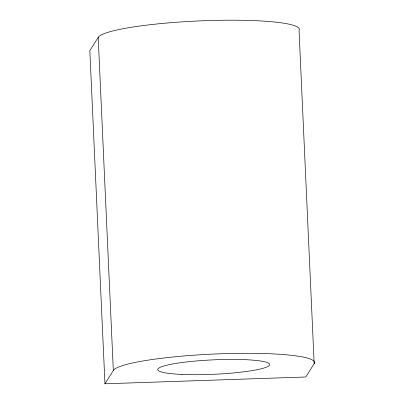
<?xml version="1.0" encoding="UTF-8"?>
<svg xmlns="http://www.w3.org/2000/svg" width="404" height="404" viewBox="0 0 404 404"><rect width="100%" height="100%" fill="white"/><g stroke="black" fill="none" stroke-linecap="round" stroke-linejoin="round"><path stroke-width="0.61" d="M98.197 37.365L89.829 50.697L104.954 383.8L305.803 376.993L314.171 363.656L299.046 30.558A100.874 12.994 -2.6 0 0 206.994 20.624A100.874 12.994 -2.6 0 0 98.197 37.365L113.327 370.468L104.954 383.8M113.327 370.468A100.874 12.994 -2.6 0 1 222.119 353.727A100.874 12.994 -2.6 0 1 314.171 363.656M181.825 374.422A56.04 7.216 -2.6 0 0 269.539 365.171A56.04 7.216 -2.6 0 0 189.88 361.59A56.04 7.216 -2.6 0 0 181.825 374.422"/></g></svg>
